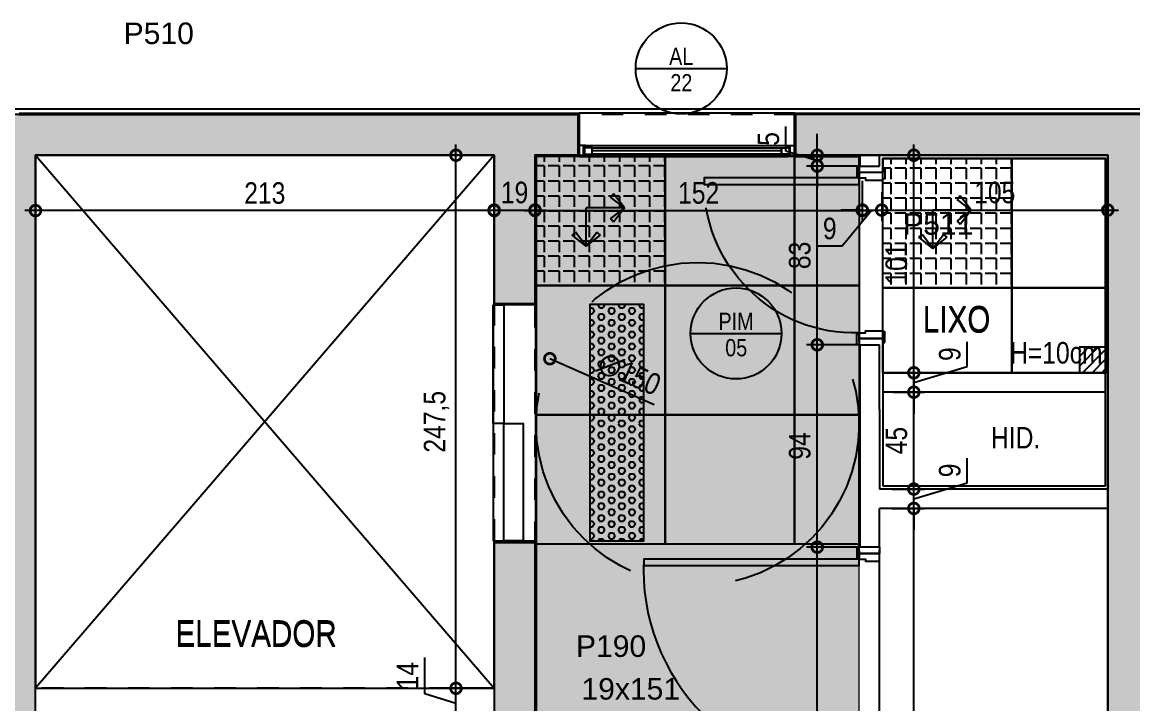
# Model space of a CAD drawing. Header units: metres. Extents: x -23 to 570, y -54 to 184.
# Drawn here: x -0.06 to 5.1, y 6.69 to 9.86 of the extents above; entities that cross this region are included whole.
import ezdxf
from ezdxf.enums import TextEntityAlignment as Align

# ---------------------------------------------------------------- set-up
doc = ezdxf.new("R2010")
doc.units = ezdxf.units.M
doc.header["$PDMODE"] = 35
doc.linetypes.add('CIRCULAÇAO VERTICAL EMBASAMENTO$0$DASHEDX2', pattern=[1.5, 1, -0.5])
doc.linetypes.add('DASHEDX2', pattern=[1.5, 1, -0.5])
for name, color, linetype in [('1', 232, 'DASHEDX2'), ('12', 232, 'Continuous'), ('4', 2, 'Continuous'), ('9', 232, 'Continuous'), ('ARQ-DIM', 2, 'Continuous'), ('ARQ-SIM', 1, 'Continuous'), ('ARQ-TXT', 2, 'Continuous'), ('CIRCULAÇAO VERTICAL EMBASAMENTO$0$ARQ-ALV ACAB', 4, 'Continuous'), ('CIRCULAÇAO VERTICAL EMBASAMENTO$0$ARQ-ALV OSSO', 5, 'Continuous'), ('CIRCULAÇAO VERTICAL EMBASAMENTO$0$ARQ-AUX', 7, 'Continuous'), ('CIRCULAÇAO VERTICAL EMBASAMENTO$0$ARQ-AUX1', 1, 'Continuous'), ('CIRCULAÇAO VERTICAL EMBASAMENTO$0$ARQ-CAX @ 1', 1, 'Continuous'), ('CIRCULAÇAO VERTICAL EMBASAMENTO$0$ARQ-CERÂMICA', 7, 'Continuous'), ('CIRCULAÇAO VERTICAL EMBASAMENTO$0$ARQ-HTC', 251, 'Continuous'), ('CIRCULAÇAO VERTICAL EMBASAMENTO$0$ARQ-PRJ', 7, 'CIRCULAÇAO VERTICAL EMBASAMENTO$0$DASHEDX2'), ('CIRCULAÇAO VERTICAL EMBASAMENTO$0$ARQ-SIM', 1, 'Continuous'), ('PUC$0$ARQ-ALV ACAB', 4, 'Continuous'), ('PUC$0$ARQ-ENCH', 1, 'Continuous')]:
    doc.layers.add(name, color=color, linetype=linetype)
doc.layers.add('CIRCULAÇAO VERTICAL EMBASAMENTO$0$ARQ-FORRO', color=9, linetype='Continuous', lineweight=5)
doc.layers.add('PUC$0$ARQ-FORRO', color=9, linetype='Continuous', lineweight=5)
doc.styles.add('Adesa', font='ARIALN.TTF')
doc.styles.get("Standard").update_dxf_attribs({"font": 'arial.ttf'})
doc.dimstyles.new('ADESA 1-0050', dxfattribs={"dimtxt": 0.1, "dimasz": 0.1, "dimexe": 0.05, "dimexo": 0.05, "dimgap": 0.03, "dimtad": 1, "dimdec": 1, "dimlfac": 100, "dimzin": 12, "dimtxsty": 'Adesa', "dimblk": 'DOTSMALL', "dimcen": 1, "dimdle": 0.05, "dimclrd": 1, "dimclre": 1, "dimclrt": 256, "dimazin": 3, "dimtm": 1e-09, "dimtfac": 1, "dimtdec": 1, "dimtmove": 1, "dimatfit": 0, "dimldrblk": 'DOTSMALL', "dimfxl": 0.8, "dimtvp": 2, "dimtolj": 1, "dimtzin": 0, "dimarcsym": 0})

# ---------------------------------------------------------------- blocks, each defined once
blk = doc.blocks.new('_DotSmall')
at = {"color": 0, "linetype": 'ByBlock', "const_width": 0.5}
blk.add_lwpolyline([(-0.0625, 0, 1), (0.0625, 0, 1)], format="xyb", close=True, dxfattribs=at)
blk = doc.blocks.new('*D785')
at = {"layer": 'ARQ-DIM', "color": 1, "lineweight": -2, "transparency": 16777216}
for p, q in [((1.8078, 6.7386), (1.8078, 6.908)), ((1.953, 6.765), (1.953, 6.865)), ((2.0275, 6.765), (1.903, 6.765)), ((1.953, 6.625), (1.953, 6.765)), ((1.953, 6.625), (1.953, 6.765)), ((1.953, 6.695), (1.8078, 6.7386)), ((2.0275, 6.625), (1.903, 6.625)), ((1.953, 6.625), (1.953, 6.525))]:
    blk.add_line(p, q, dxfattribs=at)
at = {"layer": 'Defpoints', "color": 0, "transparency": 16777216}
for p in [(1.953, 6.765), (2.0775, 6.765, 0), (2.0775, 6.625, 0)]:
    blk.add_point(p, dxfattribs=at)
at = {"layer": 'ARQ-DIM', "color": 1, "lineweight": -2, "transparency": 16777216, "xscale": 0.1, "yscale": 0.1, "zscale": 0.1}
for p, rotation in [((1.953, 6.765), 270), ((1.953, 6.625), 90)]:
    blk.add_blockref('_DotSmall', p, dxfattribs=dict(at, rotation=rotation))
at = {"layer": 'ARQ-DIM', "transparency": 16777216, "insert": (1.7276, 6.8233), "char_height": 0.1, "attachment_point": 5, "rotation": 90, "style": 'Adesa'}
blk.add_mtext('\\A1;14', dxfattribs=at)
blk = doc.blocks.new('*D786')
at = {"layer": 'ARQ-DIM', "color": 1, "lineweight": -2, "transparency": 16777216}
for p, q in [((1.953, 6.715), (1.953, 9.2901)), ((2.0275, 9.2401), (1.903, 9.2401)), ((2.0275, 6.765), (1.903, 6.765))]:
    blk.add_line(p, q, dxfattribs=at)
at = {"layer": 'Defpoints', "color": 0, "transparency": 16777216}
for p in [(1.953, 9.2401), (2.0775, 9.2401, 0), (2.0775, 6.765, 0)]:
    blk.add_point(p, dxfattribs=at)
at = {"layer": 'ARQ-DIM', "color": 1, "lineweight": -2, "transparency": 16777216, "xscale": 0.1, "yscale": 0.1, "zscale": 0.1}
for p, rotation in [((1.953, 9.2401), 90), ((1.953, 6.765), 270)]:
    blk.add_blockref('_DotSmall', p, dxfattribs=dict(at, rotation=rotation))
at = {"layer": 'ARQ-DIM', "transparency": 16777216, "insert": (1.8629, 8.0025), "char_height": 0.1, "attachment_point": 5, "rotation": 90, "style": 'Adesa'}
blk.add_mtext('\\A1;247,5', dxfattribs=at)
blk = doc.blocks.new('*D789')
at = {"layer": 'ARQ-DIM', "color": 1, "lineweight": -2, "transparency": 16777216}
for p, q in [((4.0793, 5.2002), (4.0793, 7.6502)), ((3.9776, 7.6002), (4.1293, 7.6002)), ((3.9775, 5.2502), (4.1293, 5.2502))]:
    blk.add_line(p, q, dxfattribs=at)
at = {"layer": 'Defpoints', "color": 0, "transparency": 16777216}
for p in [(3.9276, 7.6002, 0), (4.0793, 7.6002), (3.9275, 5.2502, 0)]:
    blk.add_point(p, dxfattribs=at)
at = {"layer": 'ARQ-DIM', "color": 1, "lineweight": -2, "transparency": 16777216, "xscale": 0.1, "yscale": 0.1, "zscale": 0.1}
for p, rotation in [((4.0793, 7.6002), 90), ((4.0793, 5.2502), 270)]:
    blk.add_blockref('_DotSmall', p, dxfattribs=dict(at, rotation=rotation))
at = {"layer": 'ARQ-DIM', "transparency": 16777216, "insert": (3.9983, 6.4252), "char_height": 0.1, "attachment_point": 5, "rotation": 90, "style": 'Adesa'}
blk.add_mtext('\\A1;235', dxfattribs=at)
blk = doc.blocks.new('*D790')
at = {"layer": 'ARQ-DIM', "color": 1, "lineweight": -2, "transparency": 16777216}
for p, q in [((4.0793, 7.6402), (4.0793, 8.1901)), ((3.9851, 8.1401), (4.1293, 8.1401)), ((3.9776, 7.6902), (4.1293, 7.6902))]:
    blk.add_line(p, q, dxfattribs=at)
at = {"layer": 'Defpoints', "color": 0, "transparency": 16777216}
for p in [(3.9351, 8.1401), (4.0793, 8.1401), (3.9276, 7.6902, 0)]:
    blk.add_point(p, dxfattribs=at)
at = {"layer": 'ARQ-DIM', "color": 1, "lineweight": -2, "transparency": 16777216, "xscale": 0.1, "yscale": 0.1, "zscale": 0.1}
for p, rotation in [((4.0793, 8.1401), 90), ((4.0793, 7.6902), 270)]:
    blk.add_blockref('_DotSmall', p, dxfattribs=dict(at, rotation=rotation))
at = {"layer": 'ARQ-DIM', "transparency": 16777216, "insert": (3.9985, 7.9151), "char_height": 0.1, "attachment_point": 5, "rotation": 90, "style": 'Adesa'}
blk.add_mtext('\\A1;45', dxfattribs=at)
blk = doc.blocks.new('*D791')
at = {"layer": 'ARQ-DIM', "color": 1, "lineweight": -2, "transparency": 16777216}
for p, q in [((4.0793, 8.18), (4.0793, 9.2901)), ((3.9591, 9.2401), (4.1293, 9.2401)), ((3.9851, 8.23), (4.1293, 8.23))]:
    blk.add_line(p, q, dxfattribs=at)
at = {"layer": 'Defpoints', "color": 0, "transparency": 16777216}
for p in [(3.9091, 9.2401, 0), (4.0793, 9.2401), (3.9351, 8.23)]:
    blk.add_point(p, dxfattribs=at)
at = {"layer": 'ARQ-DIM', "color": 1, "lineweight": -2, "transparency": 16777216, "xscale": 0.1, "yscale": 0.1, "zscale": 0.1}
for p, rotation in [((4.0793, 9.2401), 90), ((4.0793, 8.23), 270)]:
    blk.add_blockref('_DotSmall', p, dxfattribs=dict(at, rotation=rotation))
at = {"layer": 'ARQ-DIM', "transparency": 16777216, "insert": (3.9983, 8.735), "char_height": 0.1, "attachment_point": 5, "rotation": 90, "style": 'Adesa'}
blk.add_mtext('\\A1;101', dxfattribs=at)
blk = doc.blocks.new('*D792')
at = {"layer": 'ARQ-DIM', "color": 1, "lineweight": -2, "transparency": 16777216}
for p, q in [((0.0001, 9.1699), (0.0001, 8.933)), ((2.1301, 9.1699), (2.1301, 8.933)), ((2.1801, 8.983), (-0.0499, 8.983))]:
    blk.add_line(p, q, dxfattribs=at)
at = {"layer": 'Defpoints', "color": 0, "transparency": 16777216}
for p in [(0.0001, 9.2199, 0), (2.1301, 9.2199, 0), (0.0001, 8.983)]:
    blk.add_point(p, dxfattribs=at)
at = {"layer": 'ARQ-DIM', "color": 1, "lineweight": -2, "transparency": 16777216, "xscale": 0.1, "yscale": 0.1, "zscale": 0.1, "rotation": 180}
blk.add_blockref('_DotSmall', (0.0001, 8.983), dxfattribs=at)
at = {"layer": 'ARQ-DIM', "color": 1, "lineweight": -2, "transparency": 16777216, "xscale": 0.1, "yscale": 0.1, "zscale": 0.1}
blk.add_blockref('_DotSmall', (2.1301, 8.983), dxfattribs=at)
at = {"layer": 'ARQ-DIM', "transparency": 16777216, "insert": (1.0651, 9.064), "char_height": 0.1, "attachment_point": 5, "style": 'Adesa'}
blk.add_mtext('\\A1;213', dxfattribs=at)
blk = doc.blocks.new('*D793')
at = {"layer": 'ARQ-DIM', "color": 1, "lineweight": -2, "transparency": 16777216}
for p, q in [((2.13, 9.0825), (2.13, 8.9356)), ((2.3199, 9.1226), (2.3199, 8.9356)), ((2.08, 8.9856), (2.3699, 8.9856))]:
    blk.add_line(p, q, dxfattribs=at)
at = {"layer": 'Defpoints', "color": 0, "transparency": 16777216}
for p in [(2.13, 9.1325, 0), (2.3199, 9.1726, 0), (2.3199, 8.9856)]:
    blk.add_point(p, dxfattribs=at)
at = {"layer": 'ARQ-DIM', "color": 1, "lineweight": -2, "transparency": 16777216, "xscale": 0.1, "yscale": 0.1, "zscale": 0.1, "rotation": 180}
blk.add_blockref('_DotSmall', (2.13, 8.9856), dxfattribs=at)
at = {"layer": 'ARQ-DIM', "color": 1, "lineweight": -2, "transparency": 16777216, "xscale": 0.1, "yscale": 0.1, "zscale": 0.1}
blk.add_blockref('_DotSmall', (2.3199, 8.9856), dxfattribs=at)
at = {"layer": 'ARQ-DIM', "transparency": 16777216, "insert": (2.225, 9.0666), "char_height": 0.1, "attachment_point": 5, "style": 'Adesa'}
blk.add_mtext('\\A1;19', dxfattribs=at)
blk = doc.blocks.new('*D794')
at = {"layer": 'ARQ-DIM', "color": 1, "lineweight": -2, "transparency": 16777216}
for p, q in [((2.3199, 9.1226), (2.3199, 8.9338)), ((3.84, 9.1207), (3.84, 8.9338)), ((2.2699, 8.9838), (3.89, 8.9838))]:
    blk.add_line(p, q, dxfattribs=at)
at = {"layer": 'Defpoints', "color": 0, "transparency": 16777216}
for p in [(2.3199, 9.1726, 0), (3.84, 9.1707, 0), (3.84, 8.9838)]:
    blk.add_point(p, dxfattribs=at)
at = {"layer": 'ARQ-DIM', "color": 1, "lineweight": -2, "transparency": 16777216, "xscale": 0.1, "yscale": 0.1, "zscale": 0.1, "rotation": 180}
blk.add_blockref('_DotSmall', (2.3199, 8.9838), dxfattribs=at)
at = {"layer": 'ARQ-DIM', "color": 1, "lineweight": -2, "transparency": 16777216, "xscale": 0.1, "yscale": 0.1, "zscale": 0.1}
blk.add_blockref('_DotSmall', (3.84, 8.9838), dxfattribs=at)
at = {"layer": 'ARQ-DIM', "transparency": 16777216, "insert": (3.08, 9.0648), "char_height": 0.1, "attachment_point": 5, "style": 'Adesa'}
blk.add_mtext('\\A1;152', dxfattribs=at)
blk = doc.blocks.new('*D795')
at = {"layer": 'ARQ-DIM', "color": 1, "lineweight": -2, "transparency": 16777216}
for p, q in [((3.84, 9.0325), (3.84, 8.9356)), ((3.93, 9.0687), (3.93, 8.9356)), ((3.84, 8.9856), (3.74, 8.9856)), ((3.885, 8.9856), (3.7459, 8.8185)), ((3.84, 8.9856), (3.93, 8.9856)), ((3.84, 8.9856), (3.93, 8.9856)), ((3.93, 8.9856), (4.03, 8.9856)), ((3.7459, 8.8185), (3.6319, 8.8185))]:
    blk.add_line(p, q, dxfattribs=at)
at = {"layer": 'Defpoints', "color": 0, "transparency": 16777216}
for p in [(3.84, 9.0825, 0), (3.93, 9.1187, 0), (3.93, 8.9856)]:
    blk.add_point(p, dxfattribs=at)
at = {"layer": 'ARQ-DIM', "color": 1, "lineweight": -2, "transparency": 16777216, "xscale": 0.1, "yscale": 0.1, "zscale": 0.1}
blk.add_blockref('_DotSmall', (3.84, 8.9856), dxfattribs=at)
at = {"layer": 'ARQ-DIM', "color": 1, "lineweight": -2, "transparency": 16777216, "xscale": 0.1, "yscale": 0.1, "zscale": 0.1, "rotation": 180}
blk.add_blockref('_DotSmall', (3.93, 8.9856), dxfattribs=at)
at = {"layer": 'ARQ-DIM', "transparency": 16777216, "insert": (3.6889, 8.8995), "char_height": 0.1, "attachment_point": 5, "style": 'Adesa'}
blk.add_mtext('\\A1;9', dxfattribs=at)
blk = doc.blocks.new('*D796')
at = {"layer": 'ARQ-DIM', "color": 1, "lineweight": -2, "transparency": 16777216}
for p, q in [((3.93, 9.0325), (3.93, 8.9356)), ((4.98, 9.0717), (4.98, 8.9356)), ((3.88, 8.9856), (5.03, 8.9856))]:
    blk.add_line(p, q, dxfattribs=at)
at = {"layer": 'Defpoints', "color": 0, "transparency": 16777216}
for p in [(3.93, 9.0825, 0), (4.98, 9.1217, 0), (4.98, 8.9856)]:
    blk.add_point(p, dxfattribs=at)
at = {"layer": 'ARQ-DIM', "color": 1, "lineweight": -2, "transparency": 16777216, "xscale": 0.1, "yscale": 0.1, "zscale": 0.1, "rotation": 180}
blk.add_blockref('_DotSmall', (3.93, 8.9856), dxfattribs=at)
at = {"layer": 'ARQ-DIM', "color": 1, "lineweight": -2, "transparency": 16777216, "xscale": 0.1, "yscale": 0.1, "zscale": 0.1}
blk.add_blockref('_DotSmall', (4.98, 8.9856), dxfattribs=at)
at = {"layer": 'ARQ-DIM', "transparency": 16777216, "insert": (4.455, 9.0666), "char_height": 0.1, "attachment_point": 5, "style": 'Adesa'}
blk.add_mtext('\\A1;105', dxfattribs=at)
blk = doc.blocks.new('*D840')
at = {"layer": 'ARQ-DIM', "color": 1, "lineweight": -2, "transparency": 16777216}
blk.add_line((2.8734, 8.0814), (2.3889, 8.2954), dxfattribs=at)
at = {"layer": 'Defpoints', "color": 0, "transparency": 16777216}
for p in [(2.3889, 8.2954, 0), (3.761, 7.6894, 0)]:
    blk.add_point(p, dxfattribs=at)
at = {"layer": 'ARQ-DIM', "color": 1, "lineweight": -2, "transparency": 16777216, "xscale": 0.1, "yscale": 0.1, "zscale": 0.1, "rotation": 156.1701040803628}
blk.add_blockref('_DotSmall', (2.3889, 8.2954), dxfattribs=at)
at = {"layer": 'ARQ-DIM', "transparency": 16777216, "insert": (2.7565, 8.2247), "char_height": 0.1, "attachment_point": 5, "rotation": 336.1701, "style": 'Adesa'}
blk.add_mtext('\\A1;∅150', dxfattribs=at)
blk = doc.blocks.new('TIPO COTA$0$Chamada_planta')
at = {"layer": 'ARQ-SIM'}
blk.add_line((-1.409, 0), (1.409, 0), dxfattribs=at)
blk.add_circle((0, 0), 1.409, dxfattribs=at)
at = {"layer": 'ARQ-SIM', "color": 2, "style": 'Adesa'}
for tag, p in [('NUMERO', (0, 0.234)), ('C.D.', (0, -0.272))]:
    blk.add_attdef(tag, text='', height=0.5, dxfattribs=at).set_placement(p, align=Align.MIDDLE_CENTER)
blk = doc.blocks.new('*D884')
at = {"layer": 'ARQ-DIM', "color": 1, "lineweight": -2, "transparency": 16777216}
for p, q in [((4.0793, 7.6902), (4.0793, 7.7902)), ((4.3275, 7.7197), (4.3275, 7.8336)), ((3.9776, 7.6902), (4.1293, 7.6902)), ((4.0793, 7.6452), (4.3275, 7.7197)), ((4.0793, 7.6002), (4.0793, 7.6902)), ((4.0793, 7.6002), (4.0793, 7.6902)), ((3.9776, 7.6002), (4.1293, 7.6002)), ((4.0793, 7.6002), (4.0793, 7.5002))]:
    blk.add_line(p, q, dxfattribs=at)
at = {"layer": 'Defpoints', "color": 0, "transparency": 16777216}
for p in [(3.9276, 7.6902, 0), (4.0793, 7.6902), (3.9276, 7.6002, 0)]:
    blk.add_point(p, dxfattribs=at)
at = {"layer": 'ARQ-DIM', "color": 1, "lineweight": -2, "transparency": 16777216, "xscale": 0.1, "yscale": 0.1, "zscale": 0.1}
for p, rotation in [((4.0793, 7.6902), 270), ((4.0793, 7.6002), 90)]:
    blk.add_blockref('_DotSmall', p, dxfattribs=dict(at, rotation=rotation))
at = {"layer": 'ARQ-DIM', "transparency": 16777216, "insert": (4.2465, 7.7766), "char_height": 0.1, "attachment_point": 5, "rotation": 90, "style": 'Adesa'}
blk.add_mtext('\\A1;9', dxfattribs=at)
blk = doc.blocks.new('*D885')
at = {"layer": 'ARQ-DIM', "color": 1, "lineweight": -2, "transparency": 16777216}
for p, q in [((4.3275, 8.2595), (4.3275, 8.3735)), ((4.0793, 8.23), (4.0793, 8.33)), ((4.0793, 8.1851), (4.3275, 8.2595)), ((4.0755, 8.23), (4.1293, 8.23)), ((4.0793, 8.23), (4.0793, 8.1401)), ((4.0793, 8.23), (4.0793, 8.1401)), ((4.0755, 8.1401), (4.1293, 8.1401)), ((4.0793, 8.1401), (4.0793, 8.0401))]:
    blk.add_line(p, q, dxfattribs=at)
at = {"layer": 'Defpoints', "color": 0, "transparency": 16777216}
for p in [(4.0255, 8.23, 0), (4.0255, 8.1401), (4.0793, 8.1401)]:
    blk.add_point(p, dxfattribs=at)
at = {"layer": 'ARQ-DIM', "color": 1, "lineweight": -2, "transparency": 16777216, "xscale": 0.1, "yscale": 0.1, "zscale": 0.1}
for p, rotation in [((4.0793, 8.23), 270), ((4.0793, 8.1401), 90)]:
    blk.add_blockref('_DotSmall', p, dxfattribs=dict(at, rotation=rotation))
at = {"layer": 'ARQ-DIM', "transparency": 16777216, "insert": (4.2465, 8.3165), "char_height": 0.1, "attachment_point": 5, "rotation": 90, "style": 'Adesa'}
blk.add_mtext('\\A1;9', dxfattribs=at)
blk = doc.blocks.new('*D1272')
at = {"layer": 'ARQ-DIM', "color": 1, "lineweight": -2, "transparency": 16777216}
for p, q in [((3.6308, 5.2602), (3.6308, 7.4702)), ((3.79, 7.4202), (3.5808, 7.4202)), ((3.79, 5.3102), (3.5808, 5.3102))]:
    blk.add_line(p, q, dxfattribs=at)
at = {"layer": 'Defpoints', "color": 0, "transparency": 16777216}
for p in [(3.6308, 7.4202), (3.84, 7.4202, 0), (3.84, 5.3102, 0)]:
    blk.add_point(p, dxfattribs=at)
at = {"layer": 'ARQ-DIM', "color": 1, "lineweight": -2, "transparency": 16777216, "xscale": 0.1, "yscale": 0.1, "zscale": 0.1}
for p, rotation in [((3.6308, 7.4202), 90), ((3.6308, 5.3102), 270)]:
    blk.add_blockref('_DotSmall', p, dxfattribs=dict(at, rotation=rotation))
at = {"layer": 'ARQ-DIM', "transparency": 16777216, "insert": (3.5506, 6.3652), "char_height": 0.1, "attachment_point": 5, "rotation": 90, "style": 'Adesa'}
blk.add_mtext('\\A1;211', dxfattribs=at)
blk = doc.blocks.new('*D1273')
at = {"layer": 'ARQ-DIM', "color": 1, "lineweight": -2, "transparency": 16777216}
for p, q in [((3.6308, 7.3702), (3.6308, 8.41)), ((3.825, 8.36), (3.5808, 8.36)), ((3.825, 7.4202), (3.5808, 7.4202))]:
    blk.add_line(p, q, dxfattribs=at)
at = {"layer": 'Defpoints', "color": 0, "transparency": 16777216}
for p in [(3.6308, 8.36), (3.875, 8.36, 0), (3.875, 7.4202, 0)]:
    blk.add_point(p, dxfattribs=at)
at = {"layer": 'ARQ-DIM', "color": 1, "lineweight": -2, "transparency": 16777216, "xscale": 0.1, "yscale": 0.1, "zscale": 0.1}
for p, rotation in [((3.6308, 8.36), 90), ((3.6308, 7.4202), 270)]:
    blk.add_blockref('_DotSmall', p, dxfattribs=dict(at, rotation=rotation))
at = {"layer": 'ARQ-DIM', "transparency": 16777216, "insert": (3.5498, 7.8901), "char_height": 0.1, "attachment_point": 5, "rotation": 90, "style": 'Adesa'}
blk.add_mtext('\\A1;94', dxfattribs=at)
blk = doc.blocks.new('*D1274')
at = {"layer": 'ARQ-DIM', "color": 1, "lineweight": -2, "transparency": 16777216}
for p, q in [((3.6308, 8.31), (3.6308, 9.24)), ((3.8301, 9.19), (3.5808, 9.19)), ((3.83, 8.36), (3.5808, 8.36))]:
    blk.add_line(p, q, dxfattribs=at)
at = {"layer": 'Defpoints', "color": 0, "transparency": 16777216}
for p in [(3.6308, 9.19), (3.8801, 9.19, 0), (3.88, 8.36, 0)]:
    blk.add_point(p, dxfattribs=at)
at = {"layer": 'ARQ-DIM', "color": 1, "lineweight": -2, "transparency": 16777216, "xscale": 0.1, "yscale": 0.1, "zscale": 0.1}
for p, rotation in [((3.6308, 9.19), 90), ((3.6308, 8.36), 270)]:
    blk.add_blockref('_DotSmall', p, dxfattribs=dict(at, rotation=rotation))
at = {"layer": 'ARQ-DIM', "transparency": 16777216, "insert": (3.5498, 8.775), "char_height": 0.1, "attachment_point": 5, "rotation": 90, "style": 'Adesa'}
blk.add_mtext('\\A1;83', dxfattribs=at)
blk = doc.blocks.new('*D1275')
at = {"layer": 'ARQ-DIM', "color": 1, "lineweight": -2, "transparency": 16777216}
for p, q in [((3.485, 9.2587), (3.485, 9.3731)), ((3.6308, 9.2399), (3.6308, 9.3399)), ((3.6308, 9.2149), (3.485, 9.2587)), ((3.825, 9.2399), (3.5808, 9.2399)), ((3.6308, 9.19), (3.6308, 9.2399)), ((3.6308, 9.19), (3.6308, 9.2399)), ((3.825, 9.19), (3.5808, 9.19)), ((3.6308, 9.19), (3.6308, 9.09))]:
    blk.add_line(p, q, dxfattribs=at)
at = {"layer": 'Defpoints', "color": 0, "transparency": 16777216}
for p in [(3.6308, 9.2399), (3.875, 9.2399), (3.875, 9.19, 0)]:
    blk.add_point(p, dxfattribs=at)
at = {"layer": 'ARQ-DIM', "color": 1, "lineweight": -2, "transparency": 16777216, "xscale": 0.1, "yscale": 0.1, "zscale": 0.1}
for p, rotation in [((3.6308, 9.2399), 270), ((3.6308, 9.19), 90)]:
    blk.add_blockref('_DotSmall', p, dxfattribs=dict(at, rotation=rotation))
at = {"layer": 'ARQ-DIM', "transparency": 16777216, "insert": (3.4041, 9.3159), "char_height": 0.1, "attachment_point": 5, "rotation": 90, "style": 'Adesa'}
blk.add_mtext('\\A1;5', dxfattribs=at)
blk = doc.blocks.new('PUC$0$forro area comum')
at = {"layer": 'PUC$0$ARQ-FORRO'}
h = blk.add_hatch(color=256, dxfattribs=at)
h.dxf.hatch_style = 1
h.paths.add_polyline_path([(11.6882, 2.455), (11.6882, 2.0562), (14.5982, 2.0547), (14.5982, 2.455), (22.4606, 2.455), (22.4606, 2.0562), (25.295, 2.056), (25.295, 2.4552), (26.4562, 2.4546), (26.4563, 3.9549), (5.17, 3.9599), (5.0963, 3.9584), (3.8246, 3.96), (3.825, 9.24), (2.3202, 9.2404), (2.3201, 3.955), (-1.06, 3.955), (-1.06, 4.3049), (-0.355, 4.305), (-0.355, 4.5591), (-0.2032, 4.5606), (-0.2032, 8.4256), (-4.865, 8.4256), (-4.865, 4.9649), (-4.6551, 4.9649), (-4.655, 4.1049), (-3.945, 4.1049), (-3.945, 3.9549), (-11.1863, 3.9549), (-11.1863, 2.455), (-10.025, 2.455), (-10.025, 2.0558), (-7.1264, 2.0558), (-7.1264, 2.455)])
at = {"layer": 'PUC$0$ARQ-FORRO', "elevation": 0}
blk.add_lwpolyline([(5.0963, 3.9584), (3.8246, 3.96), (3.825, 9.24), (2.3202, 9.2404), (2.3201, 3.955), (-1.06, 3.955), (-1.06, 4.3049), (-0.355, 4.305), (-0.355, 4.5591), (-0.2032, 4.5606), (-0.2032, 8.4256), (-4.865, 8.4256), (-4.865, 4.9649), (-4.6551, 4.9649), (-4.655, 4.1049), (-3.945, 4.1049), (-3.945, 3.9549), (-11.1863, 3.9549), (-11.1863, 2.455), (-10.025, 2.455), (-10.025, 2.0558), (-7.1264, 2.0558), (-7.1264, 2.455), (11.6882, 2.455)], dxfattribs=at)
blk = doc.blocks.new('*U1671')
at = {"color": 0, "linetype": 'ByBlock', "ltscale": 0.5}
for points in [[(0.02, -0.045), (0.02, -0.045), (0.02, -0.045), (0.02, -0.045), (0.02, -0.045), (0.02, -0.045), (0.02, -0.045), (0.02, -0.045), (0.02, -0.045), (0.03, -0.045), (0.03, -0.05), (0, -0.05), (0, 0), (0.03, 0), (0.03, -0.005), (0.02, -0.005), (0.02, -0.045)], [(0.98, -0.045), (0.98, -0.045), (0.98, -0.045), (0.98, -0.045), (0.98, -0.045), (0.98, -0.045), (0.98, -0.045), (0.98, -0.045), (0.98, -0.045), (0.97, -0.045), (0.97, -0.05), (1, -0.05), (1, 0), (0.97, 0), (0.97, -0.005), (0.98, -0.005), (0.98, -0.045)], [(0.025, -0.01), (0.06, -0.01), (0.06, -0.04), (0.025, -0.04)], [(0.975, -0.01), (0.94, -0.01), (0.94, -0.04), (0.975, -0.04)]]:
    blk.add_lwpolyline(points, close=True, dxfattribs=at)
at = {"color": 8, "linetype": 'ByBlock', "ltscale": 0.5}
for points in [[(0.97, 0), (0.03, 0)], [(0.97, -0.05), (0.03, -0.05)]]:
    blk.add_lwpolyline(points, dxfattribs=at)
at = {"color": 7, "linetype": 'ByBlock', "ltscale": 0.5}
blk.add_lwpolyline([(0.94, -0.01), (0.94, -0.04), (0.06, -0.04), (0.06, -0.01)], close=True, dxfattribs=at)
blk.add_lwpolyline([(0.06, -0.025), (0.94, -0.025)], dxfattribs=at)
blk = doc.blocks.new('*U1674')
for points in [[(-0.765, -0.03), (-0.715, -0.03), (-0.715, -0.04), (-0.765, -0.04)], [(0.045, -0.03), (-0.005, -0.03), (-0.005, -0.04), (0.045, -0.04)], [(-0.775, -0.16), (-0.725, -0.16), (-0.725, -0.15), (-0.775, -0.15)], [(0, -0.15), (0, -0.87), (-0.03, -0.87), (-0.03, -0.15)], [(0.055, -0.16), (0.005, -0.16), (0.005, -0.15), (0.055, -0.15)]]:
    blk.add_lwpolyline(points, close=True)
for points in [[(-0.76, -0.15), (-0.72, -0.15), (-0.72, -0.12), (-0.71, -0.12), (-0.71, -0.04), (-0.745, -0.04), (-0.745, -0.15)], [(0.04, -0.15), (0, -0.15), (0, -0.12), (-0.01, -0.12), (-0.01, -0.04), (0.025, -0.04), (0.025, -0.15)]]:
    blk.add_lwpolyline(points)
at = {"layer": 'CIRCULAÇAO VERTICAL EMBASAMENTO$0$ARQ-PRJ'}
blk.add_arc((-0.0208, -0.1708), 0.6995, 178.2986, 271.7014, dxfattribs=at)
blk = doc.blocks.new('*U1675')
for points in [[(0.025, 0), (0.025, 1), (0.055, 1), (0.055, 0)], [(2.025, 0), (2.025, 1), (1.995, 1), (1.995, 0)], [(-0.03, 0.01), (0.02, 0.01), (0.02, 0), (-0.03, 0)], [(2.08, 0.01), (2.03, 0.01), (2.03, 0), (2.08, 0)]]:
    blk.add_lwpolyline(points, close=True)
for points in [[(-0.015, 0), (0.025, 0), (0.025, -0.03), (0.035, -0.03), (0.035, -0.095), (0, -0.095), (0, 0)], [(2.065, 0), (2.025, 0), (2.025, -0.03), (2.015, -0.03), (2.015, -0.095), (2.05, -0.095), (2.05, 0)]]:
    blk.add_lwpolyline(points)
at = {"layer": 'CIRCULAÇAO VERTICAL EMBASAMENTO$0$ARQ-PRJ'}
for centre, start, end in [((0.075, 0.05), 356.9872, 93.0128), ((1.975, 0.05), 86.9872, 183.0128)]:
    blk.add_arc(centre, 0.9513, start, end, dxfattribs=at)
blk = doc.blocks.new('*U1679')
at = {"layer": 'CIRCULAÇAO VERTICAL EMBASAMENTO$0$ARQ-HTC'}
h = blk.add_hatch(dxfattribs=at)
h.set_pattern_fill('HEX', color=256, scale=0.5)
h.set_pattern_definition([(0, (0, 10.2387), (0, 2.7496307), [1.5875, -3.175]), (120, (0, 10.2387), (-2.38125, -1.3748153), [1.5875, -3.175]), (60, (1.5875, 10.2387), (-2.38125, 1.3748153), [1.5875, -3.175])])
h.paths.add_polyline_path([(1521.89, 743.99), (1546.89, 743.99), (1546.89, 753.99), (1546.89, 853.75), (1521.89, 853.75)])
at = {"color": 252}
blk.add_lwpolyline([(1546.89, 753.99), (1546.89, 743.99), (1521.89, 743.99), (1521.89, 853.75), (1546.89, 853.75), (1546.89, 753.99)], dxfattribs=at)
blk = doc.blocks.new('CIRCULAÇAO VERTICAL EMBASAMENTO$0$Seta para pag.piso')
for p, q in [((0, 0.1126), (-0.0418, 0.0796)), ((0, 0.1126), (-0.0312, 0.0715)), ((0, 0.1126), (0, 0)), ((0, 0.1126), (0.0418, 0.0795)), ((0, 0.1126), (0.0312, 0.0715)), ((-0.0418, 0.0796), (-0.0312, 0.0715)), ((0.0418, 0.0795), (0.0312, 0.0715)), ((-0.1126, 0), (-0.0795, 0.0418)), ((-0.0795, 0.0418), (-0.0715, 0.0312)), ((-0.1126, 0), (-0.0715, 0.0312)), ((-0.1126, 0), (0, 0)), ((-0.1126, 0), (-0.0796, -0.0418)), ((-0.1126, 0), (-0.0715, -0.0312)), ((-0.0796, -0.0418), (-0.0715, -0.0312))]:
    blk.add_line(p, q)
blk = doc.blocks.new('CIRCULAÇAO VERTICAL EMBASAMENTO')
at = {"layer": 'CIRCULAÇAO VERTICAL EMBASAMENTO$0$ARQ-CERÂMICA'}
h = blk.add_hatch(dxfattribs=at)
h.set_pattern_fill('ANGLE', color=251, scale=0.01, angle=180)
h.set_pattern_definition([(180, (0.68603, -1.49676), (-9e-18, -0.06985), [0.0508, -0.01905]), (270, (0.68603, -1.49676), (0.06985, -1e-17), [0.0508, -0.01905])])
h.paths.add_polyline_path([(2.9249, 8.6351), (2.3249, 8.6351), (2.3249, 9.2351), (2.9249, 9.2351)])
h = blk.add_hatch(dxfattribs=at)
h.set_pattern_fill('ANGLE', color=251, scale=0.01, angle=180)
h.set_pattern_definition([(180, (2.296035, -1.506964), (-9e-18, -0.06985), [0.0508, -0.01905]), (270, (2.296035, -1.506964), (0.06985, -1e-17), [0.0508, -0.01905])])
h.paths.add_polyline_path([(4.5349, 8.6248), (3.9349, 8.6248), (3.9349, 9.2248), (4.5349, 9.2248)])
at = {"layer": 'CIRCULAÇAO VERTICAL EMBASAMENTO$0$ARQ-FORRO'}
h = blk.add_hatch(color=256, dxfattribs=at)
h.dxf.hatch_style = 1
h.paths.add_polyline_path([(-0.3501, 2.452), (5.5549, 2.4551), (5.555, 3.9601), (4.98, 3.96), (4.98, 4.4652), (3.8253, 4.4654), (3.8249, 9.235), (2.3249, 9.2351), (2.3249, 3.955), (-0.3501, 3.955)])
at = {"elevation": 0}
blk.add_lwpolyline([(3.5248, 9.4348), (2.5247, 9.4348)], dxfattribs=at)
at = {"layer": 'CIRCULAÇAO VERTICAL EMBASAMENTO$0$ARQ-ALV ACAB'}
for p, q in [((3.5248, 9.2351, 0), (3.5247, 9.4348, 0)), ((4.97, 9.2248, 0), (3.9349, 9.2248)), ((3.9349, 9.2248), (3.9349, 9.1598)), ((4.9699, 7.7052, 0), (4.97, 9.2248, 0)), ((3.9349, 9.1598), (3.8249, 9.1599)), ((3.8249, 8.3898), (3.9349, 8.3899)), ((3.8249, 8.3898), (3.8249, 8.02)), ((3.9349, 8.3899), (3.935, 7.7052, 0)), ((3.8249, 7.3902, 0), (3.8249, 8.02)), ((3.935, 7.7052, 0), (4.97, 7.7052, 0)), ((3.8249, 7.3902, 0), (3.9199, 7.3902, 0))]:
    blk.add_line(p, q, dxfattribs=at)
at = {"layer": 'CIRCULAÇAO VERTICAL EMBASAMENTO$0$ARQ-ALV ACAB', "elevation": 0}
for points in [[(-0.075, 9.4348), (2.5247, 9.4348), (2.5247, 9.2351), (2.3249, 9.2351), (2.3249, 8.545), (2.125, 8.545), (2.125, 8.545)], [(3.5266, 9.4348), (5.1651, 9.4348)], [(3.5248, 9.235), (3.8249, 9.235)], [(2.125, 7.4499), (2.325, 7.4499), (2.325, 5.93), (2.125, 5.93), (2.125, 5.9301)], [(3.9199, 7.4202), (3.9199, 7.3902)]]:
    blk.add_lwpolyline(points, dxfattribs=at)
at = {"layer": 'CIRCULAÇAO VERTICAL EMBASAMENTO$0$ARQ-ALV ACAB'}
blk.add_lwpolyline([(3.8249, 9.1599), (3.8249, 9.235)], dxfattribs=at)
at = {"layer": 'CIRCULAÇAO VERTICAL EMBASAMENTO$0$ARQ-ALV OSSO'}
for p, q in [((4.98, 7.6902, 0), (3.9199, 7.6902)), ((4.98, 7.6002, 0), (3.9199, 7.6002))]:
    blk.add_line(p, q, dxfattribs=at)
at = {"layer": 'CIRCULAÇAO VERTICAL EMBASAMENTO$0$ARQ-ALV OSSO', "elevation": 0}
for points in [[(-0.075, 9.43), (2.52, 9.43), (2.52, 9.2401), (2.3199, 9.2401), (2.3199, 8.55), (2.13, 8.55), (2.13, 9.2401), (0, 9.2401), (0, 6.765), (2.13, 6.765), (2.13, 7.4449), (2.32, 7.4449), (2.3199, 5.935), (2.13, 5.935), (2.13, 6.625), (0, 6.625), (0, 4.15), (2.13, 4.15), (2.13, 4.825), (2.3199, 4.825), (2.32, 3.96), (-0.3501, 3.96)], [(3.8299, 8.3598), (3.9199, 8.3599)], [(3.9199, 7.4202), (3.8299, 7.4202)]]:
    blk.add_lwpolyline(points, dxfattribs=at)
blk.add_lwpolyline([(4.98, 9.2401), (3.53, 9.2401), (3.53, 9.4303), (5.17, 9.4296), (5.17, 3.9601), (4.98, 3.96)], close=True, dxfattribs=at)
at = {"layer": 'CIRCULAÇAO VERTICAL EMBASAMENTO$0$ARQ-ALV OSSO'}
for points in [[(3.8299, 9.1899), (3.8299, 9.2401)], [(3.9199, 9.1898), (3.9199, 9.2401)], [(3.8299, 9.1899), (3.9199, 9.1898)], [(3.8299, 8.1498), (3.8299, 8.3598)], [(3.9199, 8.0599), (3.9199, 8.3599)], [(3.8299, 7.4202), (3.8299, 8.1498)], [(3.9199, 8.0599), (3.9199, 7.6902)], [(3.9199, 7.4202), (3.9199, 7.6002)]]:
    blk.add_lwpolyline(points, dxfattribs=at)
at = {"layer": 'CIRCULAÇAO VERTICAL EMBASAMENTO$0$ARQ-AUX'}
blk.add_lwpolyline([(3.9199, 5.3951), (3.9199, 7.4052)], dxfattribs=at)
at = {"layer": 'CIRCULAÇAO VERTICAL EMBASAMENTO$0$ARQ-AUX1'}
for p, q in [((2.125, 8.545, 0), (2.125, 7.4499, 0)), ((2.3249, 8.545, 0), (2.3249, 7.4498, 0))]:
    blk.add_line(p, q, dxfattribs=at)
at = {"layer": 'CIRCULAÇAO VERTICAL EMBASAMENTO$0$ARQ-AUX1', "elevation": 0}
for points in [[(2.125, 8.545), (2.175, 8.545), (2.175, 7.9951), (2.125, 7.9951)], [(2.175, 7.995), (2.2649, 7.995), (2.2649, 7.4499), (2.175, 7.4499)]]:
    blk.add_lwpolyline(points, close=True, dxfattribs=at)
at = {"layer": 'CIRCULAÇAO VERTICAL EMBASAMENTO$0$ARQ-AUX1'}
for points in [[(3.935, 8.23), (4.97, 8.23)], [(4.97, 8.1401), (3.935, 8.1401)]]:
    blk.add_lwpolyline(points, dxfattribs=at)
at = {"layer": 'CIRCULAÇAO VERTICAL EMBASAMENTO$0$ARQ-CERÂMICA', "elevation": 0}
for points in [[(2.9249, 8.6351), (2.3249, 8.6351), (2.3249, 9.2351), (2.9249, 9.2351)], [(3.5249, 8.6351), (2.9249, 8.6351), (2.9249, 9.2351), (3.5249, 9.2351)], [(3.8249, 8.6351), (3.5249, 8.6351), (3.5249, 9.2351), (3.8249, 9.2351)], [(2.9249, 8.0346), (2.3249, 8.0346), (2.3249, 8.6346), (2.9249, 8.6346)], [(3.5249, 8.0346), (2.9249, 8.0346), (2.9249, 8.6346), (3.5249, 8.6346)], [(3.825, 8.0346), (3.5249, 8.0346), (3.5249, 8.6346), (3.825, 8.6346)], [(2.9249, 7.4346), (2.3249, 7.4346), (2.3249, 8.0346), (2.9249, 8.0346)], [(3.5249, 7.4346), (2.9249, 7.4346), (2.9249, 8.0346), (3.5249, 8.0346)], [(3.8249, 7.4346), (3.5249, 7.4346), (3.5249, 8.0346), (3.8249, 8.0346)]]:
    blk.add_lwpolyline(points, close=True, dxfattribs=at)
at = {"layer": 'CIRCULAÇAO VERTICAL EMBASAMENTO$0$ARQ-CERÂMICA'}
for points in [[(4.5349, 8.6248), (3.9349, 8.6248), (3.9349, 9.2248), (4.5349, 9.2248)], [(4.97, 8.6249), (4.5349, 8.6248), (4.5349, 9.2248), (4.97, 9.2249)], [(4.5349, 8.2298), (3.9349, 8.2298), (3.9349, 8.6248), (4.5349, 8.6248)], [(4.97, 8.2299), (4.5349, 8.2298), (4.5349, 8.6248), (4.97, 8.6249)]]:
    blk.add_lwpolyline(points, close=True, dxfattribs=at)
at = {"layer": 'CIRCULAÇAO VERTICAL EMBASAMENTO$0$ARQ-FORRO', "elevation": 0}
blk.add_lwpolyline([(-0.3501, 2.452), (5.5549, 2.4551), (5.555, 3.9601), (4.98, 3.96), (4.98, 4.4652), (3.8253, 4.4654), (3.8249, 9.235), (2.3249, 9.2351), (2.3249, 3.955), (-0.3501, 3.955)], close=True, dxfattribs=at)
at = {"layer": 'CIRCULAÇAO VERTICAL EMBASAMENTO$0$ARQ-PRJ'}
blk.add_circle((3.0749, 7.9924, 0), 0.75, dxfattribs=at)
at = {"layer": 'CIRCULAÇAO VERTICAL EMBASAMENTO$0$ARQ-SIM', "elevation": 0}
for points in [[(2.13, 9.2401), (0, 6.765)], [(0, 9.2401), (2.13, 6.765)]]:
    blk.add_lwpolyline(points, dxfattribs=at)
at = {"color": 252, "xscale": -0.01000000000000001, "yscale": 0.01000000000000001, "zscale": 0.01000000000000001, "rotation": 180}
blk.add_blockref('*U1679', (-12.6438, 15.9874), dxfattribs=at)
at = {"layer": 'CIRCULAÇAO VERTICAL EMBASAMENTO$0$ARQ-CAX @ 1'}
for name, p, rotation in [('*U1671', (3.5248, 9.235, 0), 180), ('*U1675', (3.8249, 5.3402, 0), 90)]:
    blk.add_blockref(name, p, dxfattribs=dict(at, rotation=rotation))
at = {"layer": 'CIRCULAÇAO VERTICAL EMBASAMENTO$0$ARQ-CAX @ 1', "xscale": -1, "rotation": 270}
blk.add_blockref('*U1674', (3.9749, 9.1349), dxfattribs=at)
at = {"layer": 'CIRCULAÇAO VERTICAL EMBASAMENTO$0$ARQ-CERÂMICA', "xscale": -1.58230973583663, "yscale": 1.58230973583663, "zscale": 1.58230973583663, "rotation": 270}
for p in [(2.558, 8.9955, 0), (4.168, 8.9853)]:
    blk.add_blockref('CIRCULAÇAO VERTICAL EMBASAMENTO$0$Seta para pag.piso', p, dxfattribs=at)
blk = doc.blocks.new('PUC')
at = {"layer": 'PUC$0$ARQ-ENCH'}
h = blk.add_hatch(dxfattribs=at)
h.set_pattern_fill('ANSI31', color=256, scale=0.01)
h.paths.add_polyline_path([(4.97, 8.23), (4.85, 8.23), (4.85, 8.35), (4.97, 8.35)])
at = {"layer": 'PUC$0$ARQ-ALV ACAB'}
blk.add_line((-0.375, 9.4549, 0), (5.0423, 9.4549, 0), dxfattribs=at)
at = {"layer": 'PUC$0$ARQ-ALV ACAB', "elevation": 0}
blk.add_lwpolyline([(5.0423, 9.4549), (6.0224, 9.4549), (6.0224, 9.2849), (5.55, 9.2849)], dxfattribs=at)
at = {"layer": 'PUC$0$ARQ-ENCH'}
blk.add_lwpolyline([(4.97, 8.23), (4.85, 8.23), (4.85, 8.35), (4.97, 8.35)], close=True, dxfattribs=at)
at = {"layer": 'PUC$0$ARQ-ALV ACAB'}
blk.add_blockref('CIRCULAÇAO VERTICAL EMBASAMENTO', (0, 0), dxfattribs=at)
at = {"layer": 'PUC$0$ARQ-FORRO'}
blk.add_blockref('PUC$0$forro area comum', (0, 0), dxfattribs=at)
blk = doc.blocks.new('est-lo-07-6sb-r00')
at = {"layer": '4'}
h = blk.add_hatch(color=8, dxfattribs=at)
h.dxf.hatch_style = 1
h.paths.add_polyline_path([(213.004314, 592.98646), (232.004314, 592.98646), (232.004314, 743.98646), (213.004314, 743.98646)], flags=17)
h.paths.add_polyline_path([(517.003016, 942.98646), (353.003016, 942.98646), (353.003016, 923.986062), (498.003016, 923.986062), (498.003016, 465.008359), (498.003039, 465.008359), (498.003039, 450.008359), (498.003039, 395.98646), (517.003016, 395.98646)])
h.paths.add_polyline_path([(3672.003309, 253.001099), (3672.003309, 388.001099), (3637.003309, 388.001099), (3637.003309, 253.001099)])
h.paths.add_polyline_path([(3637.003309, 942.98646), (3637.003194, 872.98646), (3653.003309, 872.98646), (3653.003309, 599.001099), (3637.003309, 599.001099), (3637.003309, 539.001099), (3672.003309, 539.001099), (3672.003309, 942.98646)])
h.paths.add_polyline_path([(3672.003424, 102.001099), (3637.003309, 102.001099), (3637.003309, 42.001099), (3653.003307, 42.001099), (3653.003307, -229.998901), (3637.003309, -229.998901), (3637.003309, -299.998901), (3672.003424, -299.998901)])
h.paths.add_polyline_path([(3075.003309, -299.999844), (3110.003309, -299.999844), (3110.003309, -199.999844), (3075.003309, -199.999844)])
h.paths.add_polyline_path([(3075.003309, 270.500177), (3110.003309, 270.500177), (3110.003309, 370.500177), (3075.003309, 370.500177)])
h.paths.add_polyline_path([(520.003309, 942.98646), (520.003309, 395.98646), (555.003309, 395.98646), (555.003309, 451.98646), (539.003309, 451.98646), (539.003309, 872.98646), (555.003309, 872.98646), (555.003309, 942.98646)])
h.paths.add_polyline_path([(-2102.995138, 253.000177), (-2102.995138, 388.000177), (-2137.995138, 388.000177), (-2137.995138, 253.000177)])
h.paths.add_polyline_path([(-2137.995138, 101.999935), (-2137.995138, -299.999844), (-2102.995138, -299.999844), (-2102.995138, -229.999844), (-2118.995138, -229.999844), (-2118.995138, 41.999935), (-2102.995138, 41.999935), (-2102.995138, 101.999935)])
h.paths.add_polyline_path([(-2137.995141, 942.98646), (-2137.995141, 538.988972), (-2102.995141, 538.988972), (-2102.995141, 598.988972), (-2118.995141, 598.988972), (-2118.995141, 872.98646), (-2102.995141, 872.98646), (-2102.995141, 942.98646)])
h.paths.add_polyline_path([(520.003309, 245.003526), (520.003309, -299.999844), (555.003309, -299.999844), (555.003309, -229.999844), (539.003309, -229.999844), (539.003309, 185.003526), (555.003309, 185.003526), (555.003309, 245.003526)])
h.paths.add_polyline_path([(-34.995574, 942.98646), (-34.995574, 872.98646), (-18.995574, 872.98646), (-18.995574, 455.98646), (-34.995574, 455.98646), (-34.995574, 395.98646), (232.004426, 395.98646), (232.004426, 481.98646), (213.004426, 481.98646), (213.004426, 414.98646), (0.004426, 414.98646), (0.004426, 923.98646), (213.004426, 923.98646), (213.004426, 854.98646), (232.004426, 854.98646), (232.004426, 923.98646), (252.004426, 923.98646), (252.004426, 942.98646)])
h.paths.add_polyline_path([(3075.003309, 842.98646), (3110.003309, 842.98646), (3110.003309, 942.98646), (3075.003309, 942.98646)])
h.paths.add_polyline_path([(2530.003309, -299.999844), (2570.003309, -299.999844), (2570.003309, -199.999844), (2530.003309, -199.999844)])
h.paths.add_polyline_path([(2530.003309, 145.003526), (2570.003309, 145.003526), (2570.003309, 245.003526), (2530.003309, 245.003526)])
h.paths.add_polyline_path([(2530.003309, 395.98646), (2570.003309, 395.98646), (2570.003309, 495.98646), (2530.003309, 495.98646)])
h.paths.add_polyline_path([(2530.003309, 842.98646), (2570.003309, 842.98646), (2570.003309, 942.98646), (2530.003309, 942.98646)])
h.paths.add_polyline_path([(1995.003309, -299.999844), (2030.003309, -299.999844), (2030.003309, -199.999844), (1995.003309, -199.999844)])
h.paths.add_polyline_path([(1995.003309, 145.003526), (2030.003309, 145.003526), (2030.003309, 245.003526), (1995.003309, 245.003526)])
h.paths.add_polyline_path([(1995.003309, 395.98646), (2030.003309, 395.98646), (2030.003309, 495.98646), (1995.003309, 495.98646)])
h.paths.add_polyline_path([(1995.003309, 842.98646), (2030.003309, 842.98646), (2030.003309, 942.98646), (1995.003309, 942.98646)])
h.paths.add_polyline_path([(1460.003309, -299.999844), (1495.003309, -299.999844), (1495.003309, -199.999844), (1460.003309, -199.999844)])
h.paths.add_polyline_path([(1460.003309, 145.003526), (1495.003309, 145.003526), (1495.003309, 245.003526), (1460.003309, 245.003526)])
h.paths.add_polyline_path([(1460.176641, 395.98646), (1495.176641, 395.98646), (1495.176641, 495.98646), (1460.176641, 495.98646)])
h.paths.add_polyline_path([(1460.003309, 842.98646), (1495.003309, 842.98646), (1495.003309, 942.98646), (1460.003309, 942.98646)])
h.paths.add_polyline_path([(925.003309, -299.999844), (960.003309, -299.999844), (960.003309, -199.999844), (925.003309, -199.999844)])
h.paths.add_polyline_path([(925.003309, 145.003526), (960.003309, 145.003526), (960.003309, 245.003526), (925.003309, 245.003526)])
h.paths.add_polyline_path([(925.003309, 395.98646), (960.003309, 395.98646), (960.003309, 495.98646), (925.003309, 495.98646)])
h.paths.add_polyline_path([(925.003309, 842.98646), (960.003309, 842.98646), (960.003309, 942.98646), (925.003309, 942.98646)])
h.paths.add_polyline_path([(-1582.999721, -299.999844), (-1547.999721, -299.999844), (-1547.999721, -199.999844), (-1582.999721, -199.999844)])
h.paths.add_polyline_path([(-500.999721, -299.999844), (-465.999721, -299.999844), (-465.999721, -199.999844), (-500.999721, -199.999844)])
h.paths.add_polyline_path([(-1042.999721, -299.999844), (-1002.999721, -299.999844), (-1002.999721, -199.999844), (-1042.999721, -199.999844)])
h.paths.add_polyline_path([(-500.999721, 145.003526), (-465.999721, 145.003526), (-465.999721, 245.003526), (-500.999721, 245.003526)])
h.paths.add_polyline_path([(-1042.999721, 145.003526), (-1002.999721, 145.003526), (-1002.999721, 245.003526), (-1042.999721, 245.003526)])
h.paths.add_polyline_path([(-500.999721, 395.98646), (-465.999721, 395.98646), (-465.999721, 495.98646), (-500.999721, 495.98646)])
h.paths.add_polyline_path([(-1042.999721, 395.98646), (-1002.999721, 395.98646), (-1002.999721, 495.98646), (-1042.999721, 495.98646)])
h.paths.add_polyline_path([(-1582.999721, 270.500177), (-1547.999721, 270.500177), (-1547.999721, 370.500177), (-1582.999721, 370.500177)])
h.paths.add_polyline_path([(-500.999721, 842.98646), (-465.999721, 842.98646), (-465.999721, 942.98646), (-500.999721, 942.98646)])
h.paths.add_polyline_path([(-1042.999721, 842.98646), (-1002.999721, 842.98646), (-1002.999721, 942.98646), (-1042.999721, 942.98646)])
h.paths.add_polyline_path([(-1582.999721, 842.98646), (-1547.999721, 842.98646), (-1547.999721, 942.98646), (-1582.999721, 942.98646)])
h.paths.add_polyline_path([(-35, 245.003526), (-35, 185.003526), (-19, 185.003526), (-19, -230), (-35, -230), (-35, -300), (517, -300), (517, 245), (498, 245), (498, -281), (0, -281), (0, -19), (255, -19), (255, 245.003526), (178.5, 245.003526), (178.5, 226.003526), (236, 226.003526), (236, 0), (0, 0), (0, 226.003526), (57.5, 226.003526), (57.5, 245.003526)])
at = {"layer": '1'}
for points in [[(353.003016, 942.98646), (252.004426, 942.98646)], [(252.004426, 923.98646), (353.003016, 923.98646)], [(213.004314, 854.98646), (213.004314, 743.98646)], [(232.004314, 743.98646), (232.004314, 854.98646)], [(213.004314, 676.48646), (0.004426, 676.48646)]]:
    blk.add_lwpolyline(points, dxfattribs=at)
at = {"layer": '4', "linetype": 'Continuous'}
for points in [[(-34.995574, 942.98646), (-34.995574, 872.98646), (-18.995574, 872.98646), (-18.995574, 455.98646), (-34.995574, 455.98646), (-34.995574, 395.98646), (232.004426, 395.98646), (232.004426, 481.98646), (213.004426, 481.98646), (213.004426, 414.98646), (0.004426, 414.98646), (0.004426, 923.98646), (213.004426, 923.98646), (213.004426, 854.98646), (232.004426, 854.98646), (232.004426, 923.98646), (252.004426, 923.98646), (252.004426, 942.98646), (-34.995574, 942.98646)], [(517.003016, 942.98646), (353.003016, 942.98646), (353.003016, 923.986062), (498.003016, 923.986062), (498.003016, 465.008359), (498.003039, 465.008359), (498.003039, 450.008359), (498.003039, 450.008359), (498.003039, 395.98646), (517.003016, 395.98646), (517.003016, 942.98646)], [(213.004314, 592.98646), (232.004314, 592.98646), (232.004314, 743.98646), (213.004314, 743.98646), (213.004314, 592.98646)]]:
    blk.add_lwpolyline(points, dxfattribs=at)
at = {"layer": '12', "linetype": 'Continuous'}
blk.add_text('19x151', height=9.975, dxfattribs=at).set_placement((253.609457, 671.24921))
at = {"layer": '9', "linetype": 'Continuous'}
for s, p in [('P510', (40.944631, 975.635292)), ('P511', (402.95226, 887.085863)), ('P190', (251.001227, 691.071761))]:
    blk.add_text(s, height=10, dxfattribs=at).set_placement(p)

msp = doc.modelspace()

# ---------------------------------------------------------------- block references
msp.add_blockref('PUC', (0, 0))
at = {"linetype": 'Continuous', "xscale": 0.01, "yscale": 0.01, "zscale": 0.01}
msp.add_blockref('est-lo-07-6sb-r00', (0, 0), dxfattribs=at)
at = {"layer": 'ARQ-SIM'}
ref = msp.add_blockref('TIPO COTA$0$Chamada_planta', (2.9989, 9.6431), dxfattribs=dict(at, xscale=0.15, yscale=0.15, zscale=0.15))
ref.add_attrib('NUMERO', 'AL', dxfattribs={"color": 2, "height": 0.08, "style": 'Adesa'}).set_placement((2.9989, 9.6994), align=Align.MIDDLE_CENTER)
ref.add_attrib('C.D.', '22', dxfattribs={"color": 2, "height": 0.08, "style": 'Adesa'}).set_placement((2.9997, 9.577), align=Align.MIDDLE_CENTER)
ref = msp.add_blockref('TIPO COTA$0$Chamada_planta', (3.2536, 8.4126, 0), dxfattribs=dict(at, xscale=0.15, yscale=0.15, zscale=0.15))
ref.add_attrib('NUMERO', 'PIM', dxfattribs={"color": 2, "height": 0.08, "style": 'Adesa'}).set_placement((3.2536, 8.4689, 0), align=Align.MIDDLE_CENTER)
ref.add_attrib('C.D.', '05', dxfattribs={"color": 2, "height": 0.08, "style": 'Adesa'}).set_placement((3.2544, 8.3465, 0), align=Align.MIDDLE_CENTER)

# ---------------------------------------------------------------- texts
at = {"layer": 'ARQ-TXT', "style": 'Adesa'}
for s, height, p in [('LIXO', 0.12, (4.2781, 8.4808, 0)), ('LIXO', 0.12, (4.2781, 8.4758, 0)), ('H=10cm', 0.1, (4.741, 8.323)), ('HID.', 0.1, (4.5521, 7.9285, 0)), ('ELEVADOR', 0.12, (1.0249, 7.0214, 0)), ('ELEVADOR', 0.12, (1.0249, 7.0164, 0))]:
    msp.add_text(s, height=height, dxfattribs=at).set_placement(p, align=Align.MIDDLE)

# ---------------------------------------------------------------- dimensions: what is measured, and where the dimension line sits
at = {"layer": 'ARQ-DIM'}
for base, p1, p2, angle, picture, middle in [((3.6308, 9.2399), (3.875, 9.19, 0), (3.875, 9.2399), 90, '*D1275', (3.4041, 9.2887)), ((1.953, 9.2401, 0), (2.0775, 6.765, 0), (2.0775, 9.2401, 0), 270, '*D786', (1.8629, 8.0025, 0)), ((4.0793, 9.2401), (3.9351, 8.23), (3.9091, 9.2401, 0), 270, '*D791', (3.9983, 8.735)), ((3.6308, 9.19), (3.88, 8.36, 0), (3.8801, 9.19, 0), 90, '*D1274', (3.5498, 8.775)), ((0.0001, 8.983), (2.1301, 9.2199, 0), (0.0001, 9.2199, 0), 180, '*D792', (1.0651, 9.064)), ((2.3199, 8.9856, 0), (2.13, 9.1325, 0), (2.3199, 9.1726, 0), 180, '*D793', (2.225, 9.0666, 0)), ((3.84, 8.9838, 0), (2.3199, 9.1726, 0), (3.84, 9.1707, 0), 180, '*D794', (3.08, 9.0648, 0)), ((4.98, 8.9856, 0), (3.93, 9.0825, 0), (4.98, 9.1217, 0), 180, '*D796', (4.455, 9.0666, 0)), ((3.6308, 8.36), (3.875, 7.4202, 0), (3.875, 8.36, 0), 90, '*D1273', (3.5498, 7.8901)), ((4.0793, 8.1401, 0), (4.0255, 8.23), (4.0255, 8.1401, 0), 90, '*D885', (4.2465, 8.2895, 0)), ((4.0793, 8.1401), (3.9276, 7.6902, 0), (3.9351, 8.1401), 270, '*D790', (3.9985, 7.9151)), ((4.0793, 7.6902, 0), (3.9276, 7.6002, 0), (3.9276, 7.6902, 0), 90, '*D884', (4.2465, 7.7497, 0)), ((4.0793, 7.6002), (3.9275, 5.2502, 0), (3.9276, 7.6002, 0), 270, '*D789', (3.9983, 6.4252)), ((3.6308, 7.4202), (3.84, 5.3102, 0), (3.84, 7.4202, 0), 90, '*D1272', (3.5506, 6.3652)), ((1.953, 6.765), (2.0775, 6.625, 0), (2.0775, 6.765, 0), 270, '*D785', (1.7276, 6.7686))]:
    dim = msp.add_linear_dim(base=base, p1=p1, p2=p2, angle=angle, dimstyle='ADESA 1-0050', dxfattribs=at)
    dim.commit()
    dim.dimension.update_dxf_attribs({"geometry": picture, "text_midpoint": middle})
dim = msp.add_linear_dim(base=(3.93, 8.9856, 0), p1=(3.84, 9.0825, 0), p2=(3.93, 9.1187, 0), angle=180, dimstyle='ADESA 1-0050', dxfattribs=at)
dim.commit()
dim.dimension.update_dxf_attribs({"geometry": '*D795', "text_midpoint": (3.7159, 8.8185, 0), "dimtype": 160})
dim = msp.add_diameter_dim_2p(p1=(3.761, 7.6894, 0), p2=(2.3889, 8.2954, 0), dimstyle='ADESA 1-0050', dxfattribs=at)
dim.commit()
dim.dimension.update_dxf_attribs({"geometry": '*D840', "text_midpoint": (2.7226, 8.148), "dimtype": 163})

doc.saveas('drawing.dxf')
